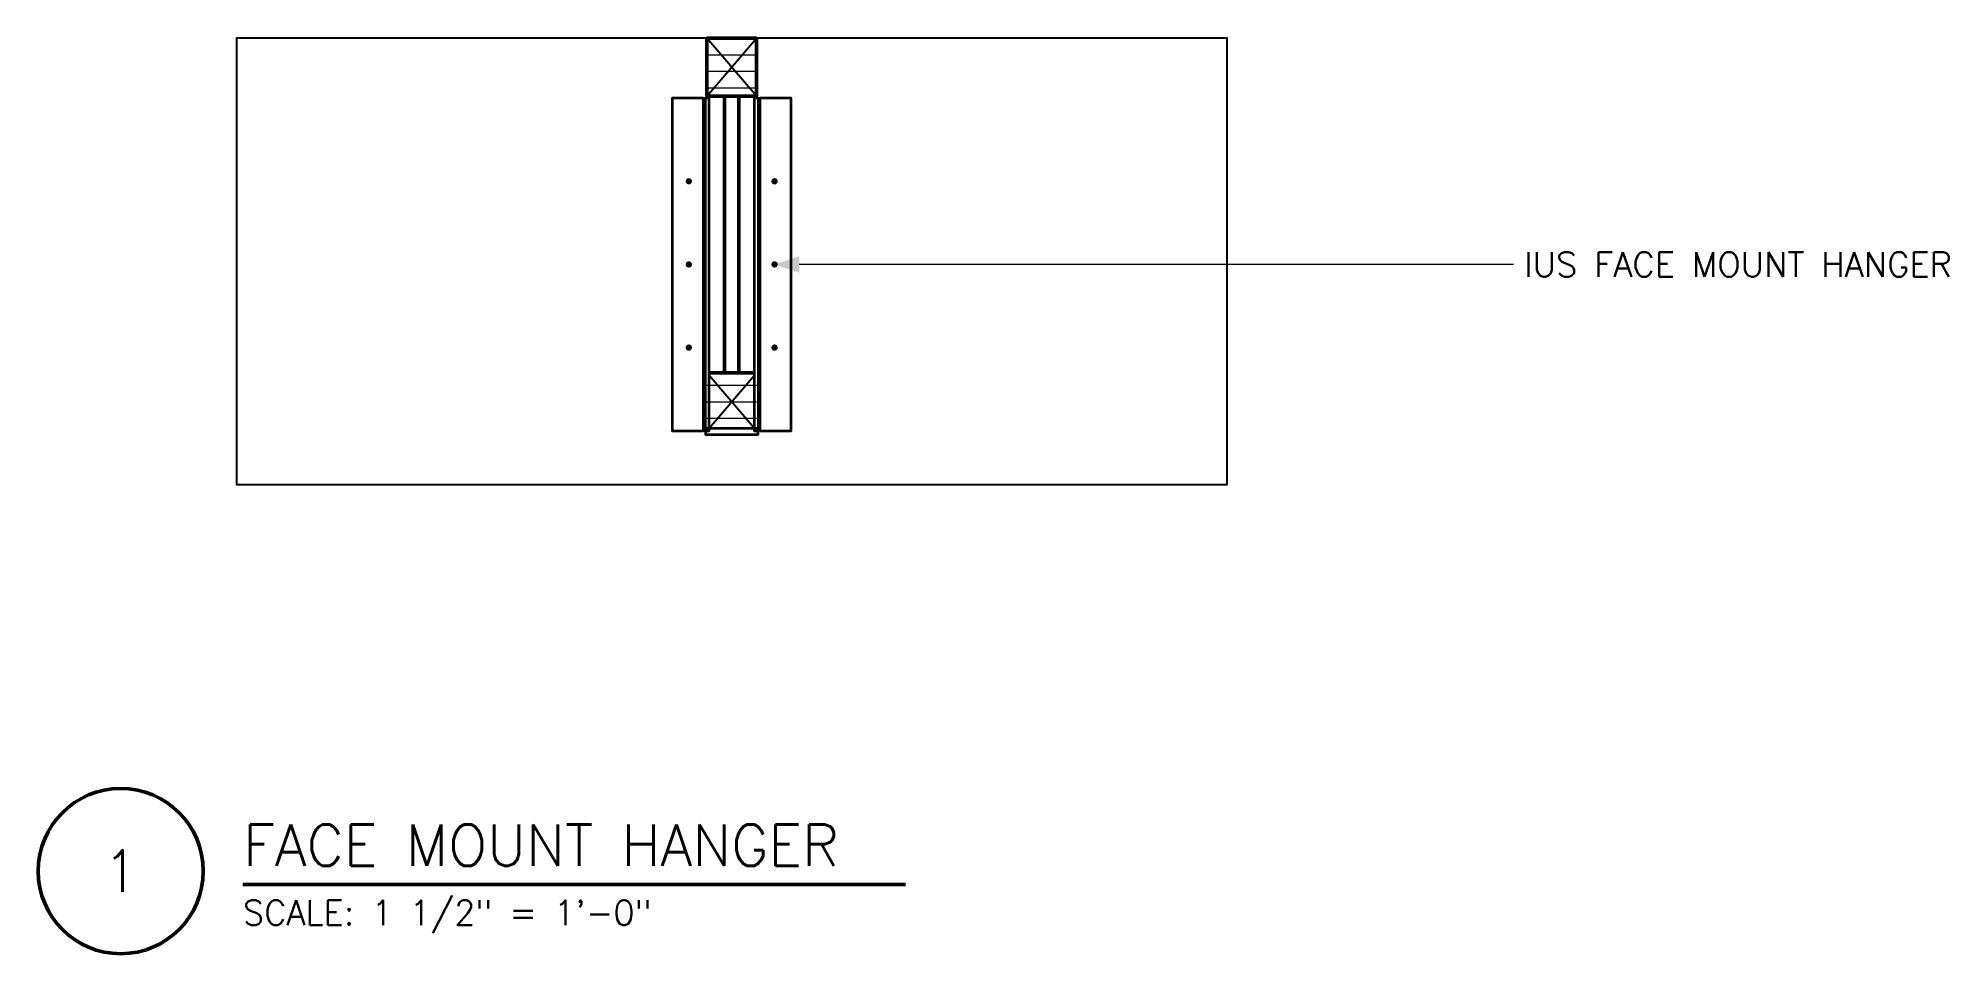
# Model space of a CAD drawing. Header units: inches. Extents: x -21 to 36.9, y -14.2 to 13.5.
import ezdxf
from ezdxf.enums import TextEntityAlignment as Align

# ---------------------------------------------------------------- set-up
doc = ezdxf.new("R2010")
doc.units = ezdxf.units.IN
doc.header["$MEASUREMENT"] = 0
for name, color, linetype, lineweight in [('S-ANNO-NOTE', 7, 'CONTINUOUS', 18), ('S-ANNO-TTLB', 7, 'CONTINUOUS', 50), ('S-DETL-BYND', 7, 'CONTINUOUS', 25), ('S-DETL-CUT', 7, 'CONTINUOUS', 50), ('S-DETL-PATT', 7, 'CONTINUOUS', 9), ('S-DETL-STL', 7, 'CONTINUOUS', 35)]:
    doc.layers.add(name, color=color, linetype=linetype, lineweight=lineweight)
doc.styles.add('KERF', font='romans.shx')
pattern_1 = [(0, (0, 0), (0, 0.5), [])]

msp = doc.modelspace()

# ---------------------------------------------------------------- hatches: boundary and pattern name
at = {"layer": 'S-ANNO-NOTE', "lineweight": 50}
msp.add_hatch(color=256, dxfattribs=at).paths.add_polyline_path([(1.2978, 6.65625), (2.0478, 6.40625), (2.0478, 6.90625)])
at = {"layer": 'S-DETL-PATT', "lineweight": 9}
h = msp.add_hatch(dxfattribs=at)
h.set_pattern_fill('KERF-LAM', color=256, style=0)
h.set_pattern_definition(pattern_1)
h.paths.add_polyline_path([(-0.75, 11.75), (0.75, 11.75), (0.75, 13.5), (-0.75, 13.5)])
h = msp.add_hatch(dxfattribs=at)
h.set_pattern_fill('KERF-LAM', color=256, style=0)
h.set_pattern_definition(pattern_1)
h.paths.add_polyline_path([(-0.75, 1.625), (0.75, 1.625), (0.75, 3.375), (-0.75, 3.375)])
at = {"layer": 'S-DETL-STL', "lineweight": 50}
for points in [[(-1.2018, 9.171875, 1), (-1.3938, 9.171875, 1)], [(1.3938, 9.171875, 1), (1.2018, 9.171875, 1)], [(-1.2018, 6.65625, 1), (-1.3938, 6.65625, 1)], [(1.3938, 6.65625, 1), (1.2018, 6.65625, 1)], [(-1.2018, 4.140625, 1), (-1.3938, 4.140625, 1)], [(1.3938, 4.140625, 1), (1.2018, 4.140625, 1)]]:
    msp.add_hatch(color=256, dxfattribs=at).paths.add_polyline_path(points)

# ---------------------------------------------------------------- linework, layer by layer
at = {"layer": 'S-ANNO-NOTE', "lineweight": 18}
msp.add_lwpolyline([(23.68, 6.65625), (22.68, 6.65625), (2.0478, 6.65625)], dxfattribs=at)
at = {"layer": 'S-ANNO-TTLB', "lineweight": 50}
msp.add_lwpolyline([(-21, -11.7, 1), (-16, -11.7, 1)], format="xyb", close=True, dxfattribs=at)
msp.add_lwpolyline([(-14.8, -12.1), (5.259524, -12.1)], dxfattribs=at)
at = {"layer": 'S-DETL-BYND', "lineweight": 25}
for points in [[(-0.75, 13.5), (-15, 13.5), (-15, 0), (15, 0), (15, 13.5), (0.75, 13.5)], [(-0.75, 11.75), (0.75, 13.5)], [(0.75, 11.75), (-0.75, 13.5)], [(-0.7978, 11.6875), (-0.8619, 11.6875)], [(0.8619, 11.6875), (0.7978, 11.6875)], [(-0.6859, 1.699783), (0.6859, 3.300217)], [(0.6859, 1.699783), (-0.6859, 3.300217)], [(-0.8619, 1.625), (-0.7978, 1.625)], [(-0.7978, 1.6891), (-0.7978, 1.625)], [(0.7978, 1.625), (0.7978, 1.6891)], [(0.7978, 1.625), (0.8619, 1.625)]]:
    msp.add_lwpolyline(points, dxfattribs=at)
at = {"layer": 'S-DETL-CUT', "lineweight": 50}
for points in [[(0.21875, 11.75), (0.75, 11.75), (0.75, 13.5), (-0.75, 13.5), (-0.75, 11.75), (-0.21875, 11.75)], [(0.21875, 3.375), (0.21875, 11.75), (-0.21875, 11.75), (-0.21875, 3.375)], [(0.6859, 3.375), (-0.6859, 3.375)]]:
    msp.add_lwpolyline(points, dxfattribs=at)
at = {"layer": 'S-DETL-STL', "lineweight": 35}
for points in [[(-0.8619, 11.6875), (-1.7978, 11.6875), (-1.7978, 1.625), (-0.8619, 1.625)], [(-0.8619, 11.6875), (-0.8619, 1.625)], [(0.7978, 11.6875), (0.7978, 1.6891), (-0.7978, 1.6891), (-0.7978, 11.6875)], [(-0.7978, 1.625), (-0.6859, 1.625), (-0.6859, 11.6875), (-0.7978, 11.6875)], [(0.7978, 11.6875), (0.6859, 11.6875), (0.6859, 1.625), (0.7978, 1.625)], [(0.8619, 1.625), (0.8619, 11.6875)], [(0.8619, 1.625), (1.7978, 1.625), (1.7978, 11.6875), (0.8619, 11.6875)], [(-0.7978, 1.625), (-0.7978, 1.5131), (0.7978, 1.5131), (0.7978, 1.625)]]:
    msp.add_lwpolyline(points, dxfattribs=at)

# ---------------------------------------------------------------- texts
at = {"layer": 'S-ANNO-NOTE', "lineweight": 18, "style": 'KERF'}
msp.add_text('IUS FACE MOUNT HANGER', height=0.75, dxfattribs=at).set_placement((24, 6.28125))
at = {"layer": 'S-ANNO-TTLB', "lineweight": 50, "style": 'KERF'}
msp.add_text('FACE MOUNT HANGER', height=1.25, dxfattribs=at).set_placement((-14.8, -11.54))
msp.add_text('1', height=1.25, dxfattribs=at).set_placement((-18.5, -11.7), align=Align.MIDDLE_CENTER)
at = {"layer": 'S-ANNO-TTLB', "lineweight": 18, "style": 'KERF'}
msp.add_text('SCALE: 1 1/2" = 1\'-0"', height=0.75, dxfattribs=at).set_placement((-14.8, -13.33))

doc.saveas('drawing.dxf')
